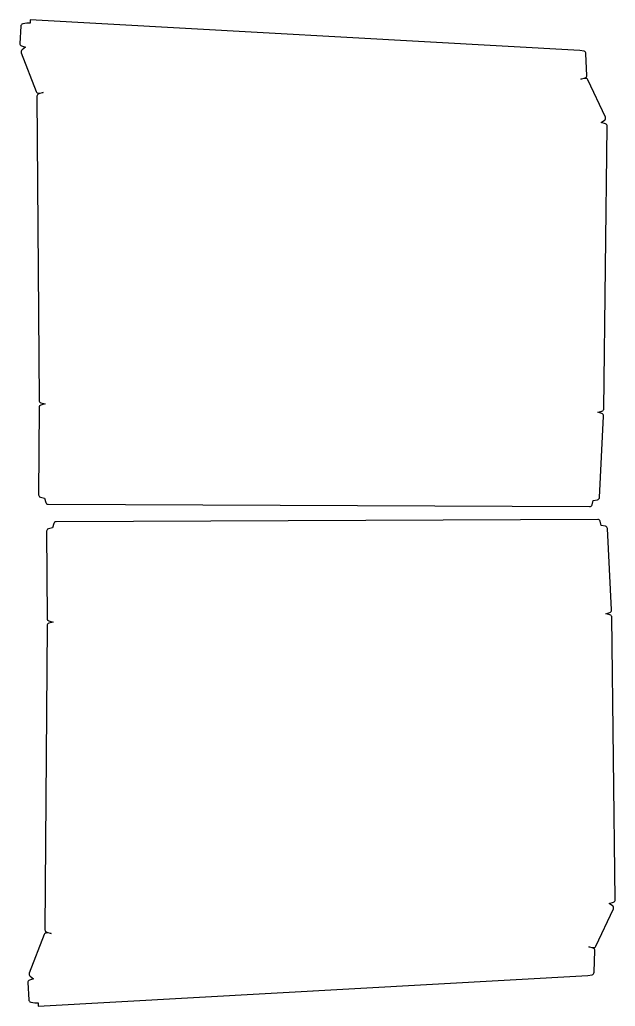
# Model space of a CAD drawing. Header units: millimetres. Extents: x 5217 to 6395, y -1275 to 677.
import ezdxf

# ---------------------------------------------------------------- set-up
doc = ezdxf.new("R2010")
doc.units = ezdxf.units.MM
doc.layers.get('0').update_dxf_attribs({"linetype": 'CONTINUOUS'})

msp = doc.modelspace()

# ---------------------------------------------------------------- linework, layer by layer
for points in [[(5231, 670.3), (5222.6, 668.6, 0.339454), (5218.6, 664), (5216.6, 630.1, 0.339454), (5220, 625.1), (5228.2, 622.4), (5221.2, 617.3, 0.339454), (5219.5, 611.5), (5249, 535.1, 0.339454), (5254.2, 531.9), (5262.7, 532.8), (5254.4, 530.5, 0.339454), (5250.8, 525.7), (5254.8, -76.2, 0.339454), (5258.5, -81), (5266.8, -83.2), (5258.5, -85.4, 0.339454), (5254.8, -90.2), (5253.9, -262.6, 0.339454), (5257.5, -267.4), (5265.8, -269.7), (5268, -278, 0.339454), (5272.8, -281.7), (6344.7, -286.3, 0.339454), (6349.6, -282.6), (6351.8, -274.4), (6360.2, -272.6, 0.339454), (6364.2, -267.9), (6372.3, -107.2, 0.339454), (6368.9, -102.2), (6360.7, -99.6), (6369, -97.5, 0.339454), (6372.8, -92.7), (6379.5, 466.2, 0.339454), (6375.9, 471.1), (6367.6, 473.4), (6374.2, 478, 0.36397), (6375.8, 484.2), (6341.2, 558.1, 0.339454), (6335.8, 560.9), (6327.4, 559.4), (6335.6, 562, 0.339454), (6339.1, 566.9), (6337.4, 609.8, 0.339454), (6333.5, 614.5), (6325.2, 616.4), (5237.4, 677), (5237, 670)], [(5244.1, -1220.1), (5235.9, -1222.8, 0.339454), (5232.5, -1227.8), (5234.5, -1261.6, 0.339454), (5238.4, -1266.3), (5246.8, -1268), (5252.8, -1267.7), (5253.2, -1274.6), (6341, -1214.1), (6349.4, -1212.2, 0.339454), (6353.3, -1207.5), (6355, -1164.6, 0.339454), (6351.5, -1159.7), (6343.3, -1157.1), (6351.7, -1158.6, 0.339454), (6357.1, -1155.8), (6391.7, -1081.9, 0.36397), (6390, -1075.7), (6383.5, -1071.1), (6391.8, -1068.7, 0.339454), (6395.4, -1063.9), (6388.6, -505, 0.339454), (6384.9, -500.2), (6376.6, -498.1), (6384.7, -495.5, 0.339454), (6388.2, -490.5), (6380, -329.8, 0.339454), (6376.1, -325.1), (6367.7, -323.3), (6365.4, -315.1, 0.339454), (6360.6, -311.4), (5288.7, -316, 0.339454), (5283.9, -319.7), (5281.7, -328), (5273.4, -330.3, 0.339454), (5269.7, -335.1), (5270.6, -507.5, 0.339454), (5274.4, -512.3), (5282.7, -514.5), (5274.4, -516.7, 0.339454), (5270.6, -521.5), (5266.6, -1123.4, 0.339454), (5270.3, -1128.2), (5278.6, -1130.5), (5270, -1129.6, 0.339454), (5264.8, -1132.8), (5235.4, -1209.2, 0.339454), (5237.1, -1215)]]:
    msp.add_lwpolyline(points, format="xyb", close=True)

doc.saveas('drawing.dxf')
